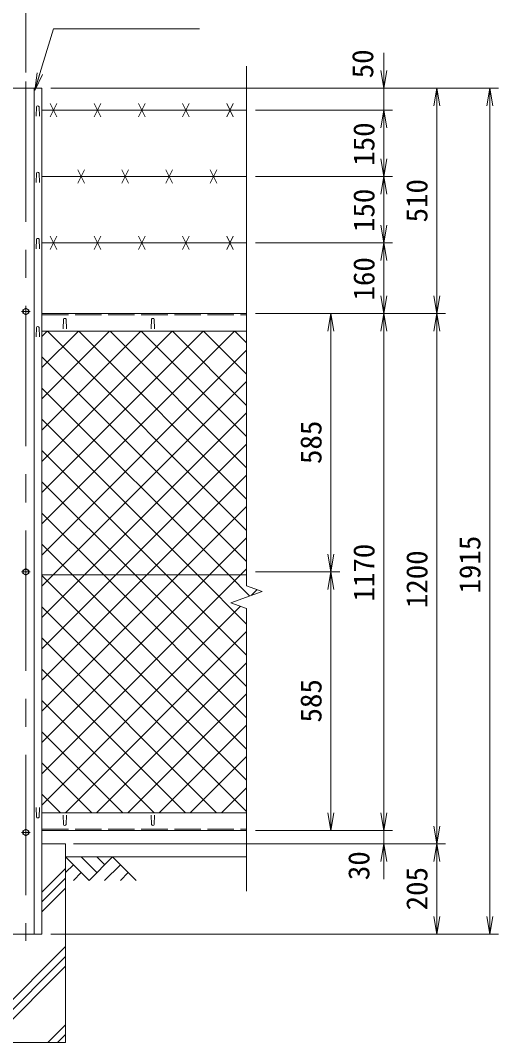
# Model space of a CAD drawing. Units: millimetres at full size. Extents: x -4200 to 4200, y -2970 to 2970.
# Drawn here: x -1397 to -314, y -656 to 1657 of the extents above; entities that cross this region are included whole.
import ezdxf
from ezdxf.enums import TextEntityAlignment as Align

# ---------------------------------------------------------------- set-up
doc = ezdxf.new("R2010")
doc.units = ezdxf.units.MM
doc.header["$LTSCALE"] = 10
doc.linetypes.add('DASHED', pattern=[7.5, 6, -1.5])
doc.linetypes.add('USER1', pattern=[50.8, 31.75, -6.35, 6.35, -6.35])
for name, color, linetype, lineweight in [('0-0_D-STR1', 1, 'Continuous', 18), ('0-1_D-BMK', 2, 'USER1', 13), ('0-2_D-STR-DIM', 7, 'Continuous', 13), ('0-3_D-BGD', 7, 'Continuous', 18), ('0-4_D-STR4', 7, 'Continuous', 18), ('0-5_D-DCR-HCH', 7, 'Continuous', 13), ('0-6_D-STR3', 3, 'Continuous', 13), ('0-7_D-STR-TXT', 7, 'Continuous', 13), ('0-8_0', 7, 'Continuous', 18), ('0-A_D-STR2', 7, 'Continuous', 13)]:
    doc.layers.add(name, color=color, linetype=linetype, lineweight=lineweight)
doc.styles.add('ＭＳ ゴシック', font='')
doc.styles.get('ＭＳ ゴシック').set_extended_font_data('MS Gothic')

# ---------------------------------------------------------------- blocks, each defined once
blk = doc.blocks.new('_Open')
at = {"layer": '0-8_0'}
blk.add_line((-10, 1.667), (0, 0), dxfattribs=at)
blk.add_lwpolyline([(-10, -1.667), (0, 0), (-10, 0)], dxfattribs=at)

msp = doc.modelspace()

# ---------------------------------------------------------------- linework, layer by layer
at = {"layer": '0-0_D-STR1'}
for p, q in [((-1365.97, -411.02), (-1365.97, 1503.98)), ((-1348.47, -411.02), (-1348.47, 1503.98)), ((-1360.97, 1461.86), (-1361.72, 1440.36)), ((-1354.97, 1461.86), (-1354.22, 1440.36)), ((-1360.97, 1311.86), (-1361.72, 1290.36)), ((-1354.97, 1311.86), (-1354.22, 1290.36)), ((-1360.97, 1161.86), (-1361.72, 1140.36)), ((-1354.97, 1161.86), (-1354.22, 1140.36)), ((-1348.47, 993.98), (-884.97, 993.98)), ((-1299.97, 980.85), (-1300.72, 959.35)), ((-1293.97, 980.85), (-1293.22, 959.35)), ((-1099.97, 980.85), (-1100.72, 959.35)), ((-1093.97, 980.85), (-1093.22, 959.35)), ((-1360.97, 962.36), (-1361.72, 940.86)), ((-1354.97, 962.36), (-1354.22, 940.86)), ((-884.97, 953.98), (-1348.47, 953.98)), ((-1360.97, -145.69), (-1361.72, -124.19)), ((-1354.97, -145.69), (-1354.22, -124.19)), ((-884.97, -136.02), (-1348.47, -136.02)), ((-1299.97, -162.89), (-1300.72, -141.39)), ((-1293.97, -162.89), (-1293.22, -141.39)), ((-1099.97, -162.89), (-1100.72, -141.39)), ((-1093.97, -162.89), (-1093.22, -141.39)), ((-1348.47, -176.02), (-884.97, -176.02)), ((-1421.47, -411.02), (-1348.47, -411.02))]:
    msp.add_line(p, q, dxfattribs=at)
at = {"layer": '0-0_D-STR1', "linetype": 'DASHED'}
for p, q in [((-1348.47, 990.98), (-884.97, 990.98)), ((-1348.47, -173.02), (-884.97, -173.02))]:
    msp.add_line(p, q, dxfattribs=at)
at = {"layer": '0-0_D-STR1'}
msp.add_lwpolyline([(-1421.47, -411.02), (-1421.47, 1503.98), (-1348.47, 1503.98)], dxfattribs=at)
for centre, start, end in [((-1357.97, 1460.61), 22.61986, 157.38014), ((-1357.97, 1310.61), 22.61986, 157.38014), ((-1357.97, 1160.61), 22.61986, 157.38014), ((-1296.97, 979.6), 22.61986, 157.38014), ((-1096.97, 979.6), 22.61986, 157.38014), ((-1357.97, 961.11), 22.61986, 157.38014), ((-1357.97, -144.44), 202.61986, 337.38014), ((-1296.97, -161.64), 202.61986, 337.38014), ((-1096.97, -161.64), 202.61986, 337.38014)]:
    msp.add_arc(centre, 3.25, start, end, dxfattribs=at)
at = {"layer": '0-1_D-BMK'}
for p, q in [((-1384.97, 1518.98), (-1384.97, -426.02)), ((-1374.97, 998.48), (-1394.97, 998.48)), ((-1374.97, 408.98), (-1394.97, 408.98)), ((-1374.97, -180.52), (-1394.97, -180.52))]:
    msp.add_line(p, q, dxfattribs=at)
at = {"layer": '0-2_D-STR-DIM'}
for p, q in [((-1384.97, 1538.98), (-1384.97, 1812.76)), ((-1384.97, 1538.98), (-1384.97, 1812.76)), ((-573.93, 1543.98), (-573.93, 1583.98)), ((-884.97, 1553.43), (-884.97, 377.88)), ((-1328.47, 1503.98), (-433.93, 1503.98)), ((-1328.47, 1503.98), (-313.93, 1503.98)), ((-1328.47, 1503.98), (-553.93, 1503.98)), ((-573.93, 1453.98), (-573.93, 1503.98)), ((-453.93, 993.98), (-453.93, 1503.98)), ((-333.93, -411.02), (-333.93, 1503.98)), ((-864.97, 1453.98), (-553.93, 1453.98)), ((-864.97, 1453.98), (-553.93, 1453.98)), ((-573.93, 1303.98), (-573.93, 1453.98)), ((-573.93, 1413.98), (-573.93, 1373.98)), ((-864.97, 1303.98), (-553.93, 1303.98)), ((-864.97, 1303.98), (-553.93, 1303.98)), ((-573.93, 1153.98), (-573.93, 1303.98)), ((-864.97, 1153.98), (-553.93, 1153.98)), ((-864.97, 1153.98), (-553.93, 1153.98)), ((-573.93, 993.98), (-573.93, 1153.98)), ((-864.97, 993.98), (-673.93, 993.98)), ((-864.97, 993.98), (-553.93, 993.98)), ((-864.97, 993.98), (-433.93, 993.98)), ((-864.97, 993.98), (-433.93, 993.98)), ((-864.97, 993.98), (-553.93, 993.98)), ((-693.93, 408.98), (-693.93, 993.98)), ((-573.93, 993.98), (-573.93, -176.02)), ((-453.93, 993.98), (-453.93, -206.02)), ((-864.97, 408.98), (-673.93, 408.98)), ((-864.97, 408.98), (-673.93, 408.98)), ((-693.93, 408.98), (-693.93, -176.02)), ((-849.74, 365.06), (-884.97, 377.88)), ((-920.21, 339.4), (-849.74, 365.06)), ((-884.97, 326.58), (-920.21, 339.4)), ((-884.97, 326.58), (-884.97, -313.33)), ((-573.93, -136.02), (-573.93, -96.02)), ((-864.97, -176.02), (-553.93, -176.02)), ((-864.97, -176.02), (-553.93, -176.02)), ((-864.97, -176.02), (-673.93, -176.02)), ((-573.93, -176.02), (-573.93, -206.02)), ((-1277.2, -206.02), (-433.93, -206.02)), ((-1274.97, -206.02), (-553.93, -206.02)), ((-1274.97, -206.02), (-433.93, -206.02)), ((-453.93, -206.02), (-453.93, -411.02)), ((-573.93, -246.02), (-573.93, -286.02)), ((-1328.47, -411.02), (-433.93, -411.02)), ((-1328.47, -411.02), (-313.93, -411.02))]:
    msp.add_line(p, q, dxfattribs=at)
at = {"layer": '0-3_D-BGD'}
msp.add_line((-1294.97, -236.02), (-884.97, -236.02), dxfattribs=at)
at = {"layer": '0-4_D-STR4'}
for p, q in [((-1294.97, -206.02), (-1348.47, -206.02)), ((-1294.97, -206.02), (-1294.97, -656.02)), ((-1294.97, -656.02), (-1474.97, -656.02))]:
    msp.add_line(p, q, dxfattribs=at)
at = {"layer": '0-5_D-DCR-HCH'}
for p, q in [((-1241.76, -289.23), (-1294.97, -236.02)), ((-1277.24, -253.76), (-1294.97, -271.41)), ((-1224.03, -271.5), (-1259.5, -236.02)), ((-1188.55, -236.02), (-1241.76, -289.23)), ((-1206.2, -253.85), (-1224.03, -236.02)), ((-1170.81, -253.76), (-1206.45, -289.23)), ((-1188.55, -236.02), (-1135.34, -289.23)), ((-1348.47, -315.66), (-1294.97, -262.16)), ((-1259.5, -271.5), (-1277.32, -289.23)), ((-1153.08, -271.5), (-1170.89, -289.23)), ((-1348.47, -337.76), (-1294.97, -284.26)), ((-1348.47, -359.86), (-1294.97, -306.36)), ((-1474.97, -618.94), (-1294.97, -438.94)), ((-1474.97, -641.04), (-1294.97, -461.04)), ((-1467.86, -656.02), (-1294.97, -483.14)), ((-1335.28, -656.02), (-1294.97, -615.72)), ((-1313.18, -656.02), (-1294.97, -637.81))]:
    msp.add_line(p, q, dxfattribs=at)
at = {"layer": '0-6_D-STR3'}
for p, q in [((-1329.97, 1438.98), (-1314.97, 1468.98)), ((-1329.97, 1468.98), (-1314.97, 1438.98)), ((-1229.97, 1438.98), (-1214.97, 1468.98)), ((-1229.97, 1468.98), (-1214.97, 1438.98)), ((-1129.97, 1438.98), (-1114.97, 1468.98)), ((-1129.97, 1468.98), (-1114.97, 1438.98)), ((-1029.97, 1438.98), (-1014.97, 1468.98)), ((-1029.97, 1468.98), (-1014.97, 1438.98)), ((-929.97, 1438.98), (-914.97, 1468.98)), ((-929.97, 1468.98), (-914.97, 1438.98)), ((-1348.47, 1453.98), (-884.97, 1453.98)), ((-1267.47, 1318.98), (-1252.47, 1288.98)), ((-1267.47, 1288.98), (-1252.47, 1318.98)), ((-1167.47, 1318.98), (-1152.47, 1288.98)), ((-1167.47, 1288.98), (-1152.47, 1318.98)), ((-1067.47, 1318.98), (-1052.47, 1288.98)), ((-1067.47, 1288.98), (-1052.47, 1318.98)), ((-967.47, 1318.98), (-952.47, 1288.98)), ((-967.47, 1288.98), (-952.47, 1318.98)), ((-1348.47, 1303.98), (-884.97, 1303.98)), ((-1329.97, 1138.98), (-1314.97, 1168.98)), ((-1329.97, 1168.98), (-1314.97, 1138.98)), ((-1229.97, 1138.98), (-1214.97, 1168.98)), ((-1229.97, 1168.98), (-1214.97, 1138.98)), ((-1129.97, 1138.98), (-1114.97, 1168.98)), ((-1129.97, 1168.98), (-1114.97, 1138.98)), ((-1029.97, 1138.98), (-1014.97, 1168.98)), ((-1029.97, 1168.98), (-1014.97, 1138.98)), ((-929.97, 1138.98), (-914.97, 1168.98)), ((-929.97, 1168.98), (-914.97, 1138.98)), ((-1348.47, 1153.98), (-884.97, 1153.98)), ((-1384.97, 1005.99), (-1391.47, 1002.23)), ((-1391.47, 1002.23), (-1391.47, 994.73)), ((-1391.47, 994.73), (-1384.97, 990.97)), ((-1378.47, 1002.23), (-1384.97, 1005.99)), ((-1384.97, 990.97), (-1378.47, 994.73)), ((-1378.47, 994.73), (-1378.47, 1002.23)), ((-884.97, 402.23), (-1348.47, 402.23)), ((-1384.97, -173.01), (-1391.47, -176.77)), ((-1391.47, -176.77), (-1391.47, -184.27)), ((-1391.47, -184.27), (-1384.97, -188.03)), ((-1378.47, -176.77), (-1384.97, -173.01)), ((-1384.97, -188.03), (-1378.47, -184.27)), ((-1378.47, -184.27), (-1378.47, -176.77))]:
    msp.add_line(p, q, dxfattribs=at)
msp.add_lwpolyline([(-1378.47, 412.73), (-1384.97, 416.49), (-1391.47, 412.73), (-1391.47, 405.23), (-1384.97, 401.47), (-1378.47, 405.23)], close=True, dxfattribs=at)
for centre in [(-1384.97, 998.48), (-1384.97, 408.98), (-1384.97, -180.52)]:
    msp.add_circle(centre, 6.25, dxfattribs=at)
at = {"layer": '0-7_D-STR-TXT'}
msp.add_lwpolyline([(-991.26, 1637.86), (-1322.64, 1637.86), (-1364.33, 1500.2)], dxfattribs=at)
at = {"layer": '0-A_D-STR2'}
for p, q in [((-1348.47, 942.19), (-1336.68, 953.98)), ((-1348.47, 871.47), (-1265.97, 953.98)), ((-1348.47, 800.76), (-1195.26, 953.98)), ((-1348.47, 730.05), (-1124.55, 953.98)), ((-1348.47, 659.34), (-1053.84, 953.98)), ((-1348.47, 588.63), (-983.13, 953.98)), ((-1348.47, 517.92), (-912.42, 953.98)), ((-884.97, 503.2), (-1335.75, 953.98)), ((-884.97, 573.91), (-1265.04, 953.98)), ((-884.97, 644.62), (-1194.33, 953.98)), ((-884.97, 715.33), (-1123.62, 953.98)), ((-884.97, 786.04), (-1052.91, 953.98)), ((-884.97, 856.75), (-982.2, 953.98)), ((-884.97, 927.46), (-911.49, 953.98)), ((-1348.47, 447.21), (-884.97, 910.71)), ((-884.97, 432.49), (-1348.47, 895.99)), ((-1322.75, 402.23), (-884.97, 840)), ((-1252.03, 402.23), (-884.97, 769.29)), ((-996.14, 402.23), (-1348.47, 754.57)), ((-1181.32, 402.23), (-884.97, 698.58)), ((-1066.85, 402.23), (-1348.47, 683.86)), ((-1110.61, 402.23), (-884.97, 627.87)), ((-1137.56, 402.23), (-1348.47, 613.15)), ((-1039.9, 402.23), (-884.97, 557.16)), ((-1208.27, 402.23), (-1348.47, 542.44)), ((-969.19, 402.23), (-884.97, 486.45)), ((-1278.98, 402.23), (-1348.47, 471.72)), ((-1348.47, 376.5), (-1322.75, 402.23)), ((-1348.47, 305.79), (-1252.03, 402.23)), ((-1348.47, 235.08), (-1181.32, 402.23)), ((-1348.47, 164.37), (-1110.61, 402.23)), ((-1348.47, 93.66), (-1039.9, 402.23)), ((-1348.47, 22.95), (-969.19, 402.23)), ((-1348.47, -47.76), (-898.48, 402.23)), ((-884.97, -62.49), (-1348.47, 401.01)), ((-884.97, 8.22), (-1278.98, 402.23)), ((-884.97, 78.94), (-1208.27, 402.23)), ((-884.97, 149.65), (-1137.56, 402.23)), ((-884.97, 220.36), (-1066.85, 402.23)), ((-884.97, 291.07), (-996.14, 402.23)), ((-898.48, 402.23), (-884.97, 415.74)), ((-873.65, 356.35), (-860.89, 369.11)), ((-1348.47, -118.47), (-898.5, 331.5)), ((-884.97, -133.2), (-1348.47, 330.3)), ((-952.86, -136.02), (-1348.47, 259.59)), ((-1295.31, -136.02), (-884.97, 274.31)), ((-1023.57, -136.02), (-1348.47, 188.88)), ((-1224.6, -136.02), (-884.97, 203.6)), ((-1094.28, -136.02), (-1348.47, 118.17)), ((-1153.89, -136.02), (-884.97, 132.89)), ((-1164.99, -136.02), (-1348.47, 47.46)), ((-1083.18, -136.02), (-884.97, 62.18)), ((-1012.47, -136.02), (-884.97, -8.53)), ((-1235.7, -136.02), (-1348.47, -23.25)), ((-941.76, -136.02), (-884.97, -79.24)), ((-1306.41, -136.02), (-1348.47, -93.96))]:
    msp.add_line(p, q, dxfattribs=at)
msp.add_lwpolyline([(-877.97, 354.78), (-925.43, 402.23), (-1348.47, 825.28)], dxfattribs=at)

# ---------------------------------------------------------------- block references
at = {"layer": '0-2_D-STR-DIM', "xscale": 4, "yscale": 4}
for p, rotation in [((-573.93, 1503.98), 270), ((-453.93, 1503.98), 90), ((-333.93, 1503.98), 90), ((-573.93, 1453.98), 90), ((-573.93, 1453.98), 90), ((-573.93, 1303.98), 270), ((-573.93, 1303.98), 90), ((-573.93, 1153.98), 270), ((-573.93, 1153.98), 90), ((-573.93, 993.98), 270), ((-453.93, 993.98), 270), ((-693.93, 993.98), 90), ((-573.93, 993.98), 90), ((-453.93, 993.98), 90), ((-693.93, 408.98), 270), ((-693.93, 408.98), 90), ((-693.93, -176.02), 270), ((-573.93, -176.02), 270), ((-573.93, -176.02), 270), ((-453.93, -206.02), 270), ((-573.93, -206.02), 90), ((-453.93, -206.02), 90), ((-453.93, -411.02), 270), ((-333.93, -411.02), 270)]:
    msp.add_blockref('_Open', p, dxfattribs=dict(at, rotation=rotation))
at = {"layer": '0-7_D-STR-TXT', "xscale": 4, "yscale": 4, "rotation": 253.14944}
msp.add_blockref('_Open', (-1364.91, 1498.28), dxfattribs=at)

# ---------------------------------------------------------------- texts
at = {"layer": '0-2_D-STR-DIM', "style": 'ＭＳ ゴシック'}
for s, p in [('50', (-583.44, 1526.2)), ('150', (-580.68, 1328.32)), ('150', (-580.68, 1178.32)), ('510', (-460.68, 1200.09)), ('160', (-580.68, 1023.32)), ('585', (-700.68, 653.24)), ('1915', (-340.68, 360.2)), ('1170', (-580.68, 342.06)), ('1200', (-460.68, 327.06)), ('585', (-700.68, 68.24)), ('30', (-592.19, -288.45)), ('205', (-460.68, -356.89))]:
    msp.add_text(s, height=48.09, rotation=90, dxfattribs=at).set_placement(p, align=Align.BOTTOM_LEFT)

doc.saveas('drawing.dxf')
